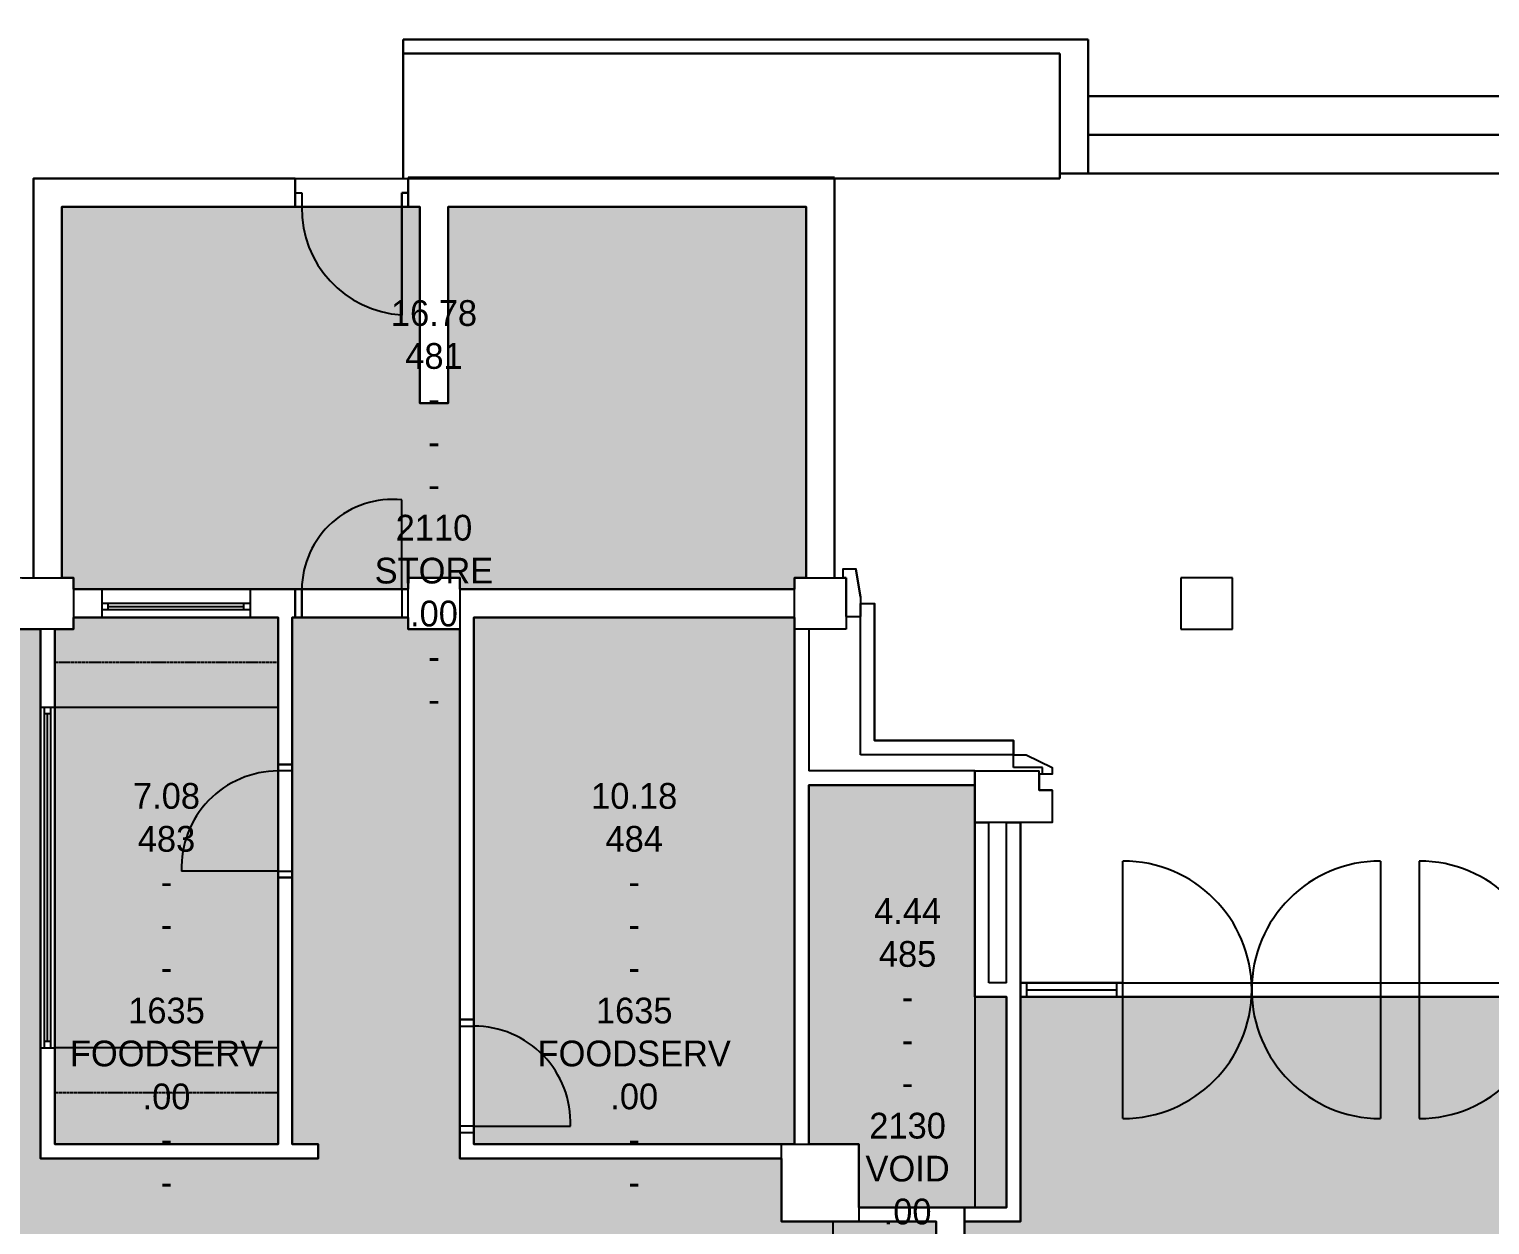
# Model space of a CAD drawing. Header units: millimetres. Extents: x -48619 to 110430, y -11025 to 74938.
# Drawn here: x -11676 to -334, y 52951 to 62236 of the extents above; entities that cross this region are included whole.
import ezdxf

# ---------------------------------------------------------------- set-up
doc = ezdxf.new("R2010")
doc.units = ezdxf.units.MM
doc.linetypes.add('HIDDEN', pattern=[9.525, 6.35, -3.175])
for name, color, linetype in [('BL', 8, 'Continuous'), ('DR', 8, 'Continuous'), ('GROS$', 1, 'Continuous'), ('HL-TMP', 7, 'Continuous'), ('RM$', 5, 'Continuous'), ('RM$TXT', 5, 'Continuous'), ('SHOPFITTING', 4, 'Continuous'), ('WA_EXT', 7, 'Continuous'), ('WN', 4, 'Continuous')]:
    doc.layers.add(name, color=color, linetype=linetype)

msp = doc.modelspace()

# ---------------------------------------------------------------- hatches: boundary and pattern name
at = {"layer": 'HL-TMP', "true_color": 0x66cfcf}
h = msp.add_hatch(color=133, dxfattribs=at)
h.paths.add_polyline_path([(-4333, 56366), (-5623, 56366), (-5623, 53576), (-5233, 53576), (-5233, 53086), (-4088, 53086), (-4088, 54721), (-4333, 54721)], flags=0)
h.paths.add_polyline_path([(3417, 33906), (667, 34374), (667, 33676), (667, 32977), (3417, 33446)], flags=0)
h.paths.add_polyline_path([(6267, 36876), (6117, 36876), (5967, 36641), (3969, 36641), (3819, 36876), (3667, 36876), (3667, 36576), (3267, 36576), (3267, 36876), (3117, 36876), (2967, 36641), (969, 36641), (819, 36876), (667, 36876), (667, 36576), (667, 35976), (5067, 35226), (5067, 32126), (667, 31376), (667, 30826), (6267, 30826)], flags=0)
h.paths.add_polyline_path([(-2733, 36576), (-2733, 36876), (-2885, 36876), (-3035, 36641), (-5033, 36641), (-5183, 36876), (-5333, 36876), (-5333, 36576), (-5733, 36576), (-5733, 36876), (-5885, 36876), (-6035, 36641), (-8033, 36641), (-8183, 36876), (-8333, 36876), (-8333, 36576), (-8333, 30826), (-2733, 30826), (-2733, 31376), (-7133, 32126), (-7133, 35226), (-2733, 35976)], flags=0)
h.paths.add_polyline_path([(-2733, 34374), (-5483, 33906), (-5483, 33446), (-2733, 32977)], flags=0)
h.paths.add_polyline_path([(-14643, 2971), (-17333, 2971), (-17333, -584), (-16073, -584), (-14643, -584)], flags=0)
h.paths.add_polyline_path([(15267, 1681), (12577, 1681), (12577, -844), (15267, -844)], flags=0)
h.paths.add_polyline_path([(-11643, 2761), (-11643, 3081), (-13395, 3081), (-14423, 3081), (-14423, 2421), (-11643, 2421)], flags=0)
h.paths.add_polyline_path([(-8643, 3081), (-11423, 3081), (-11423, 2761), (-11423, 2421), (-8643, 2421)], flags=0)
h.paths.add_polyline_path([(40758, 70469), (39846, 70469), (39846, 67301), (40758, 67301)], flags=0)
at = {"layer": 'HL-TMP', "true_color": 0x99cea6}
h = msp.add_hatch(color=253, dxfattribs=at)
h.paths.add_polyline_path([(-14643, -804), (-15963, -804), (-15963, -1934), (-15103, -1934), (-14643, -1934)], flags=0)
h.paths.add_polyline_path([(-11648, -39), (-12533, -39), (-12533, 46), (-13033, 46), (-13033, -1634), (-11648, -1634)], flags=0)
h.paths.add_polyline_path([(-11648, -1854), (-12923, -1854), (-12923, -2879), (-11648, -2879)], flags=0)
h.paths.add_polyline_path([(-30338, 16081), (-31943, 16081), (-31943, 15391), (-30338, 15391)], flags=0)
h.paths.add_polyline_path([(-38833, 41916), (-40173, 41916), (-40173, 41156), (-38833, 41156)], flags=0)
h.paths.add_polyline_path([(-38833, 45721), (-40173, 45721), (-40173, 44399), (-40173, 44331), (-38833, 44331)], flags=0)
h.paths.add_polyline_path([(-38833, 44221), (-40173, 44221), (-40173, 43128), (-40173, 42886), (-38833, 42886)], flags=0)
h.paths.add_polyline_path([(-8643, 60856), (-11423, 60856), (-11423, 57976), (-11333, 57976), (-11333, 57886), (-8733, 57886), (-8733, 57976), (-8333, 57976), (-8333, 57886), (-5733, 57886), (-5733, 57976), (-5643, 57976), (-5643, 60856), (-8423, 60856), (-8423, 59331), (-8643, 59331)], flags=0)
h.paths.add_polyline_path([(9322, -2444), (6577, -2444), (6577, -2999), (9322, -2999)], flags=0)
h.paths.add_polyline_path([(12357, -2444), (9582, -2444), (9582, -2999), (12357, -2999)], flags=0)
h.paths.add_polyline_path([(38057, 43978), (38057, 44221), (36667, 44221), (36667, 42886), (38057, 42886)], flags=0)
h.paths.add_polyline_path([(38057, 42476), (38057, 42666), (36667, 42666), (36667, 42026), (38057, 42026)], flags=0)
h.paths.add_polyline_path([(38057, 41916), (36667, 41916), (36667, 41186), (38057, 41186)], flags=0)
at = {"layer": 'HL-TMP', "true_color": 0xcccc20}
msp.add_hatch(color=52, dxfattribs=at).paths.add_polyline_path([(-4633, 52976), (-5833, 52976), (-5833, 53466), (-8333, 53466), (-8333, 54831), (-8333, 57576), (-8733, 57576), (-8733, 57666), (-9633, 57666), (-9633, 56525), (-9633, 53576), (-9433, 53576), (-9433, 53466), (-11588, 53466), (-11588, 57576), (-14633, 57576), (-14633, 53576), (-14233, 53576), (-14233, 52976), (-14633, 52976), (-14633, 47576), (-14233, 47576), (-14233, 46976), (-14683, 46976), (-14683, 41676), (-14333, 41676), (-14333, 41126), (-11588, 41126), (-11588, 44386), (-10768, 44386), (-4633, 44386), (-4633, 47576), (-5233, 47576), (-5233, 46976), (-5833, 46976), (-5833, 47576), (-4633, 47576)], flags=16)
at = {"layer": 'HL-TMP', "true_color": 0xcc33b9}
h = msp.add_hatch(color=223, dxfattribs=at)
h.paths.add_polyline_path([(-9743, 56525), (-9743, 57666), (-11333, 57666), (-11333, 57576), (-11478, 57576), (-11478, 53576), (-9743, 53576)], flags=0)
h.paths.add_polyline_path([(-5733, 57666), (-8223, 57666), (-8223, 54831), (-8223, 53576), (-5733, 53576)], flags=0)
h.paths.add_polyline_path([(-11368, 44166), (-7178, 44166), (-7178, 41186), (-11368, 41186)], flags=0)
at = {"layer": 'HL-TMP', "true_color": 0x333333}
h = msp.add_hatch(color=250, dxfattribs=at)
h.paths.add_polyline_path([(-25133, 27576), (-25233, 27576), (-25233, 27976), (-25133, 27976), (-25133, 30576), (-25233, 30576), (-25233, 30976), (-24958, 30976), (-24958, 33576), (-25233, 33576), (-25233, 33976), (-25133, 33976), (-25133, 36576), (-26433, 36576), (-26433, 34593), (-26333, 34593), (-26333, 34193), (-26616, 33910), (-26686, 33981), (-27488, 33179), (-27417, 33109), (-27700, 32826), (-28100, 32826), (-28100, 32926), (-29266, 32926), (-29266, 32769), (-29319, 31768), (-29325, 31711), (-29483, 30719), (-29529, 30551), (-29565, 30561), (-29623, 30576), (-30015, 29257), (-30100, 29039), (-30770, 27666), (-31583, 27666), (-35233, 27666), (-35233, 27576), (-35308, 27576), (-35308, 24976), (-35233, 24976), (-35233, 24576), (-35408, 24576), (-35408, 21976), (-35233, 21976), (-35233, 21576), (-35308, 21576), (-35308, 18976), (-35233, 18976), (-35233, 18858), (-32868, 18858), (-32796, 18931), (-32444, 18931), (-32444, 18886), (-31998, 18886), (-31998, 18911), (-28568, 18911), (-28568, 18886), (-28122, 18886), (-28122, 18931), (-27770, 18931), (-27697, 18858), (-25233, 18858), (-25233, 18976), (-25133, 18976), (-25133, 21576), (-25233, 21576), (-25233, 21976), (-25133, 21976), (-25133, 24576), (-25233, 24576), (-25233, 24976), (-25133, 24976)], flags=0)
h.paths.add_polyline_path([(18267, -5498), (18267, -4708), (19317, -4708), (22867, -4708), (22867, -2424), (22767, -2424), (22767, -1981), (22767, -1891), (22767, -524), (22767, 576), (22767, 942), (22759, 4449), (22757, 5076), (22757, 5454), (22757, 8076), (22767, 8076), (22767, 8506), (21487, 8506), (21487, 8376), (21267, 8376), (21267, 9751), (17907, 9751), (17907, 5221), (17207, 5221), (17207, 5076), (17207, 3081), (15717, 3081), (15717, -3099), (15267, -3099), (12357, -3099), (9322, -3099), (3577, -3099), (3577, -3987), (4778, -3987), (4778, -5179), (5502, -5179), (6512, -5179), (6512, -9514), (18267, -9514)], flags=0)
h.paths.add_polyline_path([(1912, 52866), (1912, 52976), (1912, 54721), (-3978, 54721), (-3978, 52976), (-4413, 52976), (-4413, 44276), (-3978, 44276), (-3978, 41076), (1912, 41076)], flags=0)
h.paths.add_polyline_path([(12167, 53576), (12557, 53576), (12557, 54776), (11017, 54776), (7927, 54776), (5167, 54776), (5167, 54996), (5167, 57576), (5022, 57576), (5022, 56971), (5022, 56366), (3645, 56366), (2267, 56366), (2267, 54721), (2022, 54721), (2022, 52976), (3167, 52976), (3167, 53576), (3767, 53576), (3767, 52976), (4577, 52976), (4577, 52636), (4577, 44606), (7007, 44606), (7007, 42146), (7007, 41186), (8532, 41186), (8532, 49346), (7557, 49346), (7557, 52976), (12167, 52976)], flags=0)
h.paths.add_polyline_path([(-42893, 6711), (-47233, 6711), (-47233, 6576), (-47433, 6576), (-47433, 5276), (-44133, 5276), (-44133, 5391), (-44023, 5391), (-44023, 3326), (-44023, 626), (-44023, -669), (-41953, -669), (-40283, -669), (-40283, -574), (-40283, 2426), (-40283, 5376), (-42585, 5376), (-42893, 5376)], flags=0)
h.paths.add_polyline_path([(45412, 39576), (45167, 39576), (45167, 39721), (40667, 39721), (40667, 41076), (38167, 41076), (38057, 41076), (33767, 41076), (33167, 41076), (31767, 41076), (30167, 41076), (26267, 41076), (24492, 41076), (24492, 36976), (24667, 36976), (24667, 36686), (27917, 36686), (27917, 36976), (28517, 36976), (28517, 36686), (30729, 36686), (31767, 36686), (31767, 36976), (32167, 36976), (32167, 36831), (33167, 36831), (33167, 36976), (38167, 36976), (43467, 36976), (45167, 36976), (45167, 37426), (45412, 37426)], flags=0)
h.paths.add_polyline_path([(54467, 39946), (55610, 40612), (55610, 42322), (55610, 42592), (56373, 43037), (54352, 46506), (51582, 46506), (47545, 39576), (45522, 39576), (45522, 37426), (45767, 37426), (45767, 36976), (47545, 36976), (51582, 30046), (54352, 30046), (56373, 33515), (55610, 33960), (55610, 35630), (55610, 35940), (54467, 36605)], flags=0)
h.paths.add_polyline_path([(12267, 33576), (12267, 33976), (12867, 33976), (12867, 36576), (12267, 36576), (12267, 37176), (9667, 37176), (9667, 36576), (9267, 36576), (9267, 37176), (6667, 37176), (6667, 36576), (6367, 36576), (6367, 30726), (567, 30726), (567, 31460), (957, 31527), (725, 32886), (567, 32859), (567, 33676), (567, 34493), (567, 35891), (567, 36576), (267, 36576), (267, 37176), (-2333, 37176), (-2333, 36576), (-2633, 36576), (-2633, 35891), (-3022, 35825), (-2791, 34466), (-2791, 34466), (-2633, 34493), (-2633, 32859), (-2633, 31460), (-2633, 30726), (-8433, 30726), (-8433, 36576), (-14333, 36576), (-14333, 33976), (-14333, 27576), (-14588, 27576), (-14588, 24976), (-14333, 24976), (-14333, 24576), (-14588, 24576), (-14588, 21976), (-14333, 21976), (-14333, 21576), (-14588, 21576), (-14588, 18976), (-14333, 18976), (-14333, 18576), (-14588, 18576), (-14588, 15976), (-14333, 15976), (-14333, 15576), (-14588, 15576), (-14588, 12976), (-14333, 12976), (-14333, 12576), (-14933, 12576), (-14933, 12721), (-24633, 12721), (-24633, 12576), (-25233, 12576), (-25233, 12576), (-26508, 12576), (-26508, 9976), (-26333, 9976), (-21433, 9976), (-21433, 9866), (-21483, 9866), (-21483, 6821), (-21433, 6821), (-21433, 6731), (-21483, 6731), (-21483, 3831), (-20488, 3831), (-20488, 3111), (-17733, 3111), (-17733, 3191), (-17733, 10031), (-14333, 10031), (-14333, 8596), (-13283, 8596), (-13283, 8741), (-12003, 8741), (-12003, 8596), (-11063, 8596), (-11063, 8741), (-9583, 8741), (-9583, 8531), (-8533, 8531), (-8533, 7443), (-8483, 7443), (-8483, 5911), (-8533, 5911), (-8533, 5573), (-8483, 5573), (-8483, 4673), (-8533, 4673), (-8533, 4473), (-8483, 4473), (-8483, 3573), (-8533, 3573), (-8533, 3191), (-8423, 3191), (-5263, 3191), (-2383, 3191), (-2383, 3111), (317, 3111), (317, 3191), (3197, 3191), (3197, 3111), (6357, 3111), (6357, 7147), (17857, 7147), (17857, 9776), (15687, 9776), (15687, 9376), (15267, 9376), (15267, 9976), (12867, 9976), (12867, 9576), (12667, 9576), (12667, 9376), (12267, 9376), (12267, 9976), (9667, 9976), (9667, 9376), (9267, 9376), (9267, 9976), (6667, 9976), (6667, 9376), (6267, 9376), (6267, 9976), (3667, 9976), (3667, 9376), (3267, 9376), (3267, 9976), (667, 9976), (667, 9376), (267, 9376), (267, 9976), (-2333, 9976), (-2333, 9376), (-2733, 9376), (-2733, 9976), (-5333, 9976), (-5333, 9376), (-5733, 9376), (-5733, 9976), (-8333, 9976), (-8333, 9376), (-8733, 9376), (-8733, 9976), (-11333, 9976), (-11333, 9376), (-11733, 9376), (-11733, 9976), (15687, 9976), (15687, 9776), (17857, 9776), (21267, 9776), (21267, 9976), (21847, 9976), (23317, 9976), (24342, 9976), (24342, 12576), (24267, 12576), (24267, 12751), (23167, 12751), (23167, 12576), (22567, 12576), (22567, 12976), (23167, 12976), (23167, 12801), (24267, 12801), (24267, 12976), (24692, 12976), (24692, 12801), (26322, 12801), (26322, 13061), (26408, 13152), (26739, 13049), (26748, 13041), (27061, 13372), (26963, 13738), (27051, 13832), (27171, 13832), (27327, 13486), (27987, 13486), (28143, 13832), (28291, 13832), (28447, 13486), (29107, 13486), (29263, 13832), (29384, 13832), (29472, 13738), (29374, 13372), (29682, 13045), (29686, 13041), (29695, 13049), (30026, 13152), (30112, 13061), (30112, 12801), (31742, 12801), (31742, 12976), (32167, 12976), (32167, 12761), (33167, 12761), (33167, 15576), (22567, 15576), (22567, 15976), (22867, 15976), (22867, 18576), (22567, 18576), (22567, 18976), (22867, 18976), (22867, 21576), (22567, 21576), (22567, 21976), (22842, 21976), (22842, 24576), (15527, 24576), (15527, 33831), (12867, 33831), (12867, 33576), (12267, 33576), (12267, 30976), (12867, 30976), (12867, 30576), (12267, 30576), (12267, 27976), (12867, 27976), (12867, 27576), (12267, 27576), (12267, 24976), (12867, 24976), (12867, 24576), (12267, 24576), (12267, 21976), (12867, 21976), (12867, 21576), (12267, 21576), (12267, 18976), (12867, 18976), (12867, 18576), (12267, 18576), (12267, 15976), (12867, 15976), (12867, 15576), (12267, 15576), (12267, 12976), (12867, 12976), (12867, 12576), (12267, 12576)], flags=0)
h.paths.add_polyline_path([(317, 3066), (-2383, 3066), (-2383, 836), (-2383, -1764), (-2383, -3059), (317, -3059), (317, -364)], flags=0)
h.paths.add_polyline_path([(12267, 33576), (12267, 33976), (12867, 33976), (12867, 36576), (12267, 36576), (12267, 37176), (9667, 37176), (9667, 36576), (9267, 36576), (9267, 37176), (6667, 37176), (6667, 36576), (6367, 36576), (6367, 30726), (567, 30726), (567, 31460), (957, 31527), (725, 32886), (567, 32859), (567, 33676), (567, 34493), (567, 35891), (567, 36576), (267, 36576), (267, 37176), (-2333, 37176), (-2333, 36576), (-2633, 36576), (-2633, 35891), (-3022, 35825), (-2791, 34466), (-2791, 34466), (-2633, 34493), (-2633, 32859), (-2633, 31460), (-2633, 30726), (-8433, 30726), (-8433, 36576), (-14333, 36576), (-14333, 33976), (-14333, 27576), (-14588, 27576), (-14588, 24976), (-14333, 24976), (-14333, 24576), (-14588, 24576), (-14588, 21976), (-14333, 21976), (-14333, 21576), (-14588, 21576), (-14588, 18976), (-14333, 18976), (-14333, 18576), (-14588, 18576), (-14588, 15976), (-14333, 15976), (-14333, 15576), (-14588, 15576), (-14588, 12976), (-14333, 12976), (-14333, 12576), (-14933, 12576), (-14933, 12721), (-24633, 12721), (-24633, 12576), (-25233, 12576), (-25233, 12576), (-26508, 12576), (-26508, 9976), (-26333, 9976), (-21433, 9976), (-21433, 9866), (-21483, 9866), (-21483, 6821), (-21433, 6821), (-21433, 6731), (-21483, 6731), (-21483, 3831), (-20488, 3831), (-20488, 3111), (-17733, 3111), (-17733, 3191), (-17733, 10031), (-14333, 10031), (-14333, 8596), (-13283, 8596), (-13283, 8741), (-12003, 8741), (-12003, 8596), (-11063, 8596), (-11063, 8741), (-9583, 8741), (-9583, 8531), (-8533, 8531), (-8533, 7443), (-8483, 7443), (-8483, 5911), (-8533, 5911), (-8533, 5573), (-8483, 5573), (-8483, 4673), (-8533, 4673), (-8533, 4473), (-8483, 4473), (-8483, 3573), (-8533, 3573), (-8533, 3191), (-8423, 3191), (-5263, 3191), (-2383, 3191), (-2383, 3111), (317, 3111), (317, 3191), (3197, 3191), (3197, 3111), (6357, 3111), (6357, 7147), (17857, 7147), (17857, 9776), (15687, 9776), (15687, 9376), (15267, 9376), (15267, 9976), (12867, 9976), (12867, 9576), (12667, 9576), (12667, 9376), (12267, 9376), (12267, 9976), (9667, 9976), (9667, 9376), (9267, 9376), (9267, 9976), (6667, 9976), (6667, 9376), (6267, 9376), (6267, 9976), (3667, 9976), (3667, 9376), (3267, 9376), (3267, 9976), (667, 9976), (667, 9376), (267, 9376), (267, 9976), (-2333, 9976), (-2333, 9376), (-2733, 9376), (-2733, 9976), (-5333, 9976), (-5333, 9376), (-5733, 9376), (-5733, 9976), (-8333, 9976), (-8333, 9376), (-8733, 9376), (-8733, 9976), (-11333, 9976), (-11333, 9376), (-11733, 9376), (-11733, 9976), (15687, 9976), (15687, 9776), (17857, 9776), (21267, 9776), (21267, 9976), (21847, 9976), (23317, 9976), (24342, 9976), (24342, 12576), (24267, 12576), (24267, 12751), (23167, 12751), (23167, 12576), (22567, 12576), (22567, 12976), (23167, 12976), (23167, 12801), (24267, 12801), (24267, 12976), (24692, 12976), (24692, 12801), (26322, 12801), (26322, 13061), (26408, 13152), (26739, 13049), (26748, 13041), (27061, 13372), (26963, 13738), (27051, 13832), (27171, 13832), (27327, 13486), (27987, 13486), (28143, 13832), (28291, 13832), (28447, 13486), (29107, 13486), (29263, 13832), (29384, 13832), (29472, 13738), (29374, 13372), (29682, 13045), (29686, 13041), (29695, 13049), (30026, 13152), (30112, 13061), (30112, 12801), (31742, 12801), (31742, 12976), (32167, 12976), (32167, 12761), (33167, 12761), (33167, 15576), (22567, 15576), (22567, 15976), (22867, 15976), (22867, 18576), (22567, 18576), (22567, 18976), (22867, 18976), (22867, 21576), (22567, 21576), (22567, 21976), (22842, 21976), (22842, 24576), (15527, 24576), (15527, 33831), (12867, 33831), (12867, 33576), (12267, 33576), (12267, 30976), (12867, 30976), (12867, 30576), (12267, 30576), (12267, 27976), (12867, 27976), (12867, 27576), (12267, 27576), (12267, 24976), (12867, 24976), (12867, 24576), (12267, 24576), (12267, 21976), (12867, 21976), (12867, 21576), (12267, 21576), (12267, 18976), (12867, 18976), (12867, 18576), (12267, 18576), (12267, 15976), (12867, 15976), (12867, 15576), (12267, 15576), (12267, 12976), (12867, 12976), (12867, 12576), (12267, 12576)], flags=0)
h.paths.add_polyline_path([(54467, 39946), (55610, 40612), (55610, 42322), (55610, 42592), (56373, 43037), (54352, 46506), (51582, 46506), (47545, 39576), (45522, 39576), (45522, 37426), (45767, 37426), (45767, 36976), (47545, 36976), (51582, 30046), (54352, 30046), (56373, 33515), (55610, 33960), (55610, 35630), (55610, 35940), (54467, 36605)], flags=0)
h.paths.add_polyline_path([(-2588, -5294), (-4193, -5294), (-5153, -5294), (-5153, -3099), (-8643, -3099), (-8643, 2261), (-14423, 2261), (-14423, 201), (-13203, 201), (-13203, 411), (-11388, 411), (-11388, -3099), (-11648, -3099), (-13143, -3099), (-13143, -1634), (-13143, 46), (-14423, 46), (-14423, -3099), (-17733, -3099), (-17733, -1754), (-17733, 3066), (-20488, 3066), (-20488, 1563), (-20488, 686), (-20488, -2269), (-21433, -2269), (-24833, -2269), (-24833, -5179), (-21433, -5179), (-20488, -5179), (-20488, -9514), (-17733, -9514), (-17733, -9304), (-17333, -9304), (-17333, -9514), (-5578, -9514), (-5578, -6524), (-5478, -6524), (-2588, -6524)], flags=0)
h.paths.add_polyline_path([(-42893, 6711), (-47233, 6711), (-47233, 6576), (-47433, 6576), (-47433, 5276), (-44133, 5276), (-44133, 5391), (-44023, 5391), (-44023, 3326), (-44023, 626), (-44023, -669), (-41953, -669), (-40283, -669), (-40283, -574), (-40283, 2426), (-40283, 5376), (-42585, 5376), (-42893, 5376)], flags=0)

# ---------------------------------------------------------------- linework, layer by layer
at = {"layer": 'BL', "linetype": 'Continuous'}
for p, q in [((-8772, 61076), (-8772, 62156)), ((-8772, 62156), (-8772, 61076)), ((-8772, 62156), (-3453, 62156)), ((-3453, 62156), (-8772, 62156)), ((-8772, 61076), (-8772, 62156)), ((-8772, 62156), (-8772, 61076)), ((-3453, 62156), (-3453, 61116)), ((-3453, 61116), (-3453, 62156)), ((-3453, 61116), (-3453, 62156)), ((-3453, 62156), (-3453, 61116)), ((-8772, 62046), (-3672, 62046)), ((-3672, 62046), (-8772, 62046)), ((-3672, 62046), (-3672, 61076)), ((-3672, 61076), (-3672, 62046)), ((-3453, 61716), (3047, 61716)), ((3047, 61716), (-3453, 61716)), ((-3453, 61716), (3047, 61716)), ((3047, 61716), (-3453, 61716)), ((-3453, 61416), (2827, 61416)), ((2827, 61416), (-3453, 61416)), ((2827, 61416), (-3453, 61416)), ((-3453, 61416), (2827, 61416)), ((-5423, 61076), (-3672, 61076)), ((-3672, 61076), (-5423, 61076)), ((-3453, 61116), (-3672, 61116)), ((-3672, 61116), (-3453, 61116)), ((-3453, 61116), (-3672, 61116)), ((-3672, 61116), (-3453, 61116)), ((-3453, 61116), (-3672, 61116)), ((-3672, 61116), (-3453, 61116)), ((-3453, 61116), (-3672, 61116)), ((-3672, 61116), (-3453, 61116)), ((-3453, 61116), (-3672, 61116)), ((-3672, 61116), (-3453, 61116)), ((-3672, 61116), (-3453, 61116)), ((-3453, 61116), (-3672, 61116)), ((-3672, 61116), (-3453, 61116)), ((-3453, 61116), (-3672, 61116)), ((-3453, 61116), (-3672, 61116)), ((-3453, 61116), (-3672, 61116)), ((-3453, 61116), (-3672, 61116)), ((-3672, 61116), (-3453, 61116)), ((-3672, 61116), (-3453, 61116)), ((-3672, 61116), (-3453, 61116)), ((-3453, 61116), (2827, 61116)), ((2827, 61116), (-3453, 61116)), ((2827, 61116), (-3453, 61116)), ((-3453, 61116), (2827, 61116))]:
    msp.add_line(p, q, dxfattribs=at)
at = {"layer": 'DR', "linetype": 'Continuous'}
for p, q in [((-9610, 60966), (-9560, 60966)), ((-9610, 60856), (-9610, 60966)), ((-9610, 60856), (-9610, 60966)), ((-9610, 60966), (-9560, 60966)), ((-9560, 60966), (-9560, 60856)), ((-9560, 60966), (-9560, 60856)), ((-8733, 60966), (-8783, 60966)), ((-8733, 60966), (-8783, 60966)), ((-8783, 60966), (-8733, 60966)), ((-8783, 60966), (-8733, 60966)), ((-8783, 60966), (-8783, 60146)), ((-8783, 60146), (-8783, 60966)), ((-8783, 60856), (-8783, 60966)), ((-8783, 60856), (-8783, 60966)), ((-9560, 60856), (-9610, 60856)), ((-9560, 60856), (-9610, 60856)), ((-8783, 60863), (-8783, 60856)), ((-8783, 60016), (-8783, 60856)), ((-8733, 60856), (-8783, 60856)), ((-8783, 60856), (-8733, 60856)), ((-8733, 60856), (-8783, 60856)), ((-8783, 60856), (-8733, 60856)), ((-8783, 60856), (-8783, 60016)), ((-8783, 60856), (-8733, 60856)), ((-8733, 60856), (-8733, 60863)), ((-8783, 57886), (-8783, 58581)), ((-8783, 57886), (-8783, 58581)), ((-9610, 57886), (-9610, 57666)), ((-9560, 57886), (-9610, 57886)), ((-9560, 57666), (-9560, 57886)), ((-8733, 57886), (-8783, 57886)), ((-8733, 57886), (-8783, 57886)), ((-8783, 57886), (-8783, 57666)), ((-8783, 57886), (-8783, 57666)), ((-8733, 57666), (-8733, 57886)), ((-8733, 57666), (-8733, 57886)), ((-9610, 57666), (-9560, 57666)), ((-8733, 57666), (-8783, 57666)), ((-8733, 57666), (-8783, 57666)), ((-9743, 56475), (-9743, 56525)), ((-9743, 56525), (-9633, 56525)), ((-9633, 56525), (-9633, 56475)), ((-9633, 56475), (-9743, 56475)), ((-9743, 55698), (-10493, 55698)), ((-9743, 55648), (-9743, 55698)), ((-9743, 55698), (-9633, 55698)), ((-9633, 55698), (-9633, 55648)), ((-3183, 54831), (-3183, 55776)), ((-3183, 54831), (-3183, 55776)), ((-3183, 54831), (-3183, 55776)), ((-3183, 54831), (-3183, 55776)), ((-1183, 55776), (-1183, 53776)), ((-1183, 55776), (-1183, 53776)), ((-883, 55776), (-883, 53776)), ((-883, 55776), (-883, 53776)), ((-9633, 55648), (-9743, 55648)), ((-3978, 54831), (-3978, 54721)), ((-3928, 54831), (-3978, 54831)), ((-3978, 54831), (-3978, 54721)), ((-3928, 54831), (-3978, 54831)), ((-3928, 54721), (-3928, 54831)), ((-3928, 54721), (-3928, 54831)), ((-3233, 54831), (-3233, 54721)), ((-3183, 54831), (-3233, 54831)), ((-3183, 54831), (-3233, 54831)), ((-3233, 54831), (-3233, 54721)), ((-3183, 54831), (-3233, 54831)), ((-3183, 54831), (-3233, 54831)), ((-3233, 54831), (-3233, 54721)), ((-3233, 54831), (-3233, 54721)), ((-3183, 54721), (-3183, 54831)), ((-3183, 54721), (-3183, 54831)), ((-3183, 54721), (-3183, 54831)), ((-3183, 54721), (-3183, 54831)), ((-1183, 54831), (-883, 54831)), ((-1183, 54831), (-883, 54831)), ((-3978, 54721), (-3928, 54721)), ((-3978, 54721), (-3928, 54721)), ((-3233, 54721), (-3183, 54721)), ((-3233, 54721), (-3183, 54721)), ((-3233, 54721), (-3183, 54721)), ((-3233, 54721), (-3183, 54721)), ((-3183, 53776), (-3183, 54721)), ((-3183, 53776), (-3183, 54721)), ((-3183, 53776), (-3183, 54721)), ((-3183, 53776), (-3183, 54721)), ((-1183, 54721), (-883, 54721)), ((-1183, 54721), (-883, 54721)), ((-8223, 54544), (-8333, 54544)), ((-8333, 54544), (-8333, 54494)), ((-8333, 54494), (-8223, 54494)), ((-8223, 54494), (-8223, 54544)), ((-8223, 53717), (-8333, 53717)), ((-8333, 53717), (-8333, 53667)), ((-8333, 53667), (-8223, 53667)), ((-8223, 53717), (-7473, 53717)), ((-8223, 53667), (-8223, 53717))]:
    msp.add_line(p, q, dxfattribs=at)
for centre, radius, start, end in [((-8732, 60843), 828, 179.0927, 266.4783), ((-8732, 60843), 828, 179.0927, 266.4783), ((-8853, 57877), 707, 84.2871, 179.2957), ((-9743, 55725), 750, 90, 182.0629), ((-3183, 54776), 1000, 270, 90), ((-3183, 54776), 1000, 270, 90), ((-3183, 54776), 1000, 270, 90), ((-3183, 54776), 1000, 270, 90), ((-1183, 54776), 1000, 90, 270), ((-1183, 54776), 1000, 90, 270), ((-1183, 54776), 1000, 90, 270), ((-1183, 54776), 1000, 90, 270), ((-883, 54776), 1000, 270, 90), ((-8223, 53744), 750, 357.9366, 90)]:
    msp.add_arc(centre, radius, start, end, dxfattribs=at)
at = {"layer": 'GROS$', "linetype": 'Continuous', "flags": 128}
msp.add_lwpolyline([(-25303, 58046), (-11643, 57976), (-11643, 61076), (-5423, 61076), (-5423, 57976), (-5356, 57976), (-5356, 58046), (-5257, 58046), (-5222, 57826), (-5222, 57776), (-5112, 57776), (-5112, 56711), (-4033, 56711), (-4033, 56601), (-3933, 56601), (-3733, 56501), (-3733, 56451), (-3833, 56451), (-3833, 56326), (-3733, 56326), (-3733, 56076), (-3978, 56076), (-3978, 54831), (1912, 54831)], dxfattribs=at)
at = {"layer": 'GROS$'}
for points in [[(-14333, 57576), (-11588, 57576), (-11588, 53466), (-9433, 53466), (-9433, 53576), (-9633, 53576), (-9633, 55648), (-9743, 55648), (-9743, 53576), (-11478, 53576), (-11478, 57576), (-11333, 57576), (-11333, 57666), (-9743, 57666), (-9743, 55648), (-9633, 55648), (-9633, 57666), (-9560, 57666), (-9560, 57886), (-11333, 57886), (-11333, 57976), (-11423, 57976), (-11423, 60856), (-9610, 60856), (-8643, 60856), (-8643, 59331), (-8423, 59331), (-8423, 60856), (-5643, 60856), (-5643, 57976), (-5733, 57976), (-5733, 57976), (-5733, 57886), (-8333, 57886), (-8333, 57976), (-8733, 57976), (-8733, 57886), (-9560, 57886), (-9560, 57670), (-9560, 57670), (-9560, 57666), (-8733, 57666), (-8733, 57576), (-8333, 57576), (-8333, 54544), (-8223, 54544), (-8223, 57666), (-5733, 57666), (-5733, 53576), (-8223, 53576), (-8223, 54544), (-8333, 54544), (-8333, 53466), (-5833, 53466), (-5833, 52976), (-4633, 52976), (-4633, 47576)], [(-4413, 44276), (-4413, 52976), (-4413, 53086), (-5233, 53086), (-5233, 53576), (-5623, 53576), (-5623, 56366), (-4333, 56366), (-4333, 54721), (-4088, 54721), (-4088, 53086), (-4413, 53086), (-4413, 52976), (-3978, 52976), (-3978, 54721), (1912, 54721)]]:
    msp.add_lwpolyline(points, dxfattribs=at)
at = {"layer": 'RM$'}
for points in [[(-8643, 60856), (-11423, 60856), (-11423, 57976), (-11333, 57976), (-11333, 57886), (-8733, 57886), (-8733, 57976), (-8333, 57976), (-8333, 57886), (-5733, 57886), (-5733, 57976), (-5643, 57976), (-5643, 60856), (-8423, 60856), (-8423, 59331), (-8643, 59331)], [(-9743, 56525), (-9743, 57666), (-11333, 57666), (-11333, 57576), (-11478, 57576), (-11478, 53576), (-9743, 53576)], [(-5733, 57666), (-8223, 57666), (-8223, 54831), (-8223, 53576), (-5733, 53576)], [(-4333, 56366), (-5623, 56366), (-5623, 53576), (-5233, 53576), (-5233, 53086), (-4088, 53086), (-4088, 54721), (-4333, 54721)], [(1912, 52866), (1912, 52976), (1912, 54721), (-3978, 54721), (-3978, 52976), (-4413, 52976), (-4413, 44276), (-3978, 44276), (-3978, 41076), (1912, 41076)]]:
    msp.add_lwpolyline(points, close=True, dxfattribs=at)
msp.add_lwpolyline([(-4633, 47576), (-4633, 52976), (-5833, 52976), (-5833, 53466), (-8333, 53466), (-8333, 54831), (-8333, 57576), (-8733, 57576), (-8733, 57666), (-9633, 57666), (-9633, 56525), (-9633, 53576), (-9433, 53576), (-9433, 53466), (-11588, 53466), (-11588, 57576), (-14633, 57576), (-14633, 53576), (-14233, 53576), (-14233, 52976), (-14633, 52976), (-14633, 47576)], dxfattribs=at)
at = {"layer": 'SHOPFITTING', "linetype": 'HIDDEN'}
for p, q in [((-11478, 57321), (-9743, 57321)), ((-9743, 53976), (-11478, 53976))]:
    msp.add_line(p, q, dxfattribs=at)
at = {"layer": 'SHOPFITTING', "linetype": 'Continuous'}
for p, q in [((-11478, 56971), (-9743, 56971)), ((-4333, 54721), (-4333, 53086)), ((-9743, 54326), (-11478, 54326)), ((-5433, 49976), (-5433, 52976))]:
    msp.add_line(p, q, dxfattribs=at)
at = {"layer": 'WA_EXT', "linetype": 'Continuous'}
for p, q in [((-11643, 57976), (-11643, 61076)), ((-11643, 61076), (-11643, 57976)), ((-9610, 61076), (-11643, 61076)), ((-11643, 61076), (-9610, 61076)), ((-9610, 60856), (-9610, 61076)), ((-9610, 61076), (-9610, 60856)), ((-5423, 61083), (-8733, 61083)), ((-8733, 61083), (-8733, 61076)), ((-8733, 60856), (-8733, 61076)), ((-8733, 61076), (-8733, 60856)), ((-5423, 61076), (-5423, 61083)), ((-5423, 57976), (-5423, 61076)), ((-5423, 61076), (-5423, 57976)), ((-9610, 60856), (-9610, 60966)), ((-9610, 60966), (-9610, 60856)), ((-9610, 60856), (-9610, 60966)), ((-9610, 60966), (-9610, 60856)), ((-9610, 60856), (-9610, 60966)), ((-9610, 60966), (-9610, 60856)), ((-9610, 60856), (-9610, 60966)), ((-9610, 60966), (-9610, 60856)), ((-9610, 60856), (-11423, 60856)), ((-11423, 57976), (-11423, 60856)), ((-11423, 60856), (-11423, 57976)), ((-11423, 60856), (-9610, 60856)), ((-8733, 60856), (-8643, 60856)), ((-8643, 60856), (-8733, 60856)), ((-8643, 60856), (-8643, 59331)), ((-8643, 59331), (-8643, 60856)), ((-8423, 60856), (-5643, 60856)), ((-5643, 60856), (-8423, 60856)), ((-8423, 60856), (-8423, 59331)), ((-8423, 59331), (-8423, 60856)), ((-5643, 60856), (-5643, 57976)), ((-5643, 57976), (-5643, 60856)), ((-5643, 60766), (-5643, 57976)), ((-5643, 57976), (-5643, 60766)), ((-5423, 60766), (-5423, 57976)), ((-5423, 57976), (-5423, 60766)), ((-8643, 59331), (-8423, 59331)), ((-11733, 57976), (-11333, 57976)), ((-11333, 57976), (-11333, 57576)), ((-8733, 57576), (-8733, 57976)), ((-8733, 57976), (-8333, 57976)), ((-8333, 57976), (-8333, 57576)), ((-5733, 57976), (-5333, 57976)), ((-5733, 57576), (-5733, 57976)), ((-5733, 57976), (-5333, 57976)), ((-5733, 57576), (-5733, 57976)), ((-5643, 57976), (-5423, 57976)), ((-5643, 57976), (-5423, 57976)), ((-5356, 57976), (-5356, 58046)), ((-5356, 58046), (-5257, 58046)), ((-5356, 57976), (-5356, 58046)), ((-5356, 58046), (-5257, 58046)), ((-5333, 57976), (-5356, 57976)), ((-5333, 57976), (-5356, 57976)), ((-5333, 57976), (-5356, 57976)), ((-5333, 57676), (-5333, 57976)), ((-5333, 57676), (-5333, 57976)), ((-5333, 57676), (-5333, 57976)), ((-5333, 57976), (-5333, 57576)), ((-5333, 57976), (-5333, 57576)), ((-5222, 57826), (-5257, 58046)), ((-5222, 57826), (-5257, 58046)), ((-2733, 57976), (-2733, 57576)), ((-2333, 57976), (-2733, 57976)), ((-2733, 57976), (-2733, 57576)), ((-2333, 57976), (-2733, 57976)), ((-2333, 57576), (-2333, 57976)), ((-2333, 57576), (-2333, 57976)), ((-11113, 57886), (-11333, 57886)), ((-11113, 57886), (-11113, 57666)), ((-9960, 57886), (-9960, 57666)), ((-9960, 57886), (-9610, 57886)), ((-9610, 57886), (-9610, 57666)), ((-9610, 57666), (-9610, 57886)), ((-8733, 57666), (-8733, 57886)), ((-8733, 57666), (-8733, 57886)), ((-8333, 57886), (-5733, 57886)), ((-8333, 57886), (-8333, 54544)), ((-5222, 57826), (-5222, 57676)), ((-5222, 57826), (-5222, 57676)), ((-5222, 57776), (-5112, 57776)), ((-5222, 57776), (-5112, 57776)), ((-5222, 57776), (-5112, 57776)), ((-5222, 56601), (-5222, 57776)), ((-5222, 56601), (-5222, 57776)), ((-5112, 56711), (-5112, 57776)), ((-5112, 56711), (-5112, 57776)), ((-11113, 57666), (-11333, 57666)), ((-9960, 57666), (-9743, 57666)), ((-9743, 57666), (-9743, 56525)), ((-9633, 57666), (-9633, 56525)), ((-9633, 57666), (-9610, 57666)), ((-8223, 57666), (-5733, 57666)), ((-8223, 57666), (-8223, 54544)), ((-5333, 57676), (-5222, 57676)), ((-5333, 57676), (-5222, 57676)), ((-11333, 57576), (-11733, 57576)), ((-11588, 57576), (-11588, 56971)), ((-11478, 57576), (-11478, 56971)), ((-8333, 57576), (-8733, 57576)), ((-5623, 57576), (-5733, 57576)), ((-5733, 53576), (-5733, 57576)), ((-5623, 57576), (-5733, 57576)), ((-5333, 57576), (-5733, 57576)), ((-5333, 57576), (-5733, 57576)), ((-5623, 57576), (-5623, 56476)), ((-2733, 57576), (-2333, 57576)), ((-2733, 57576), (-2333, 57576)), ((-11588, 56971), (-11478, 56971)), ((-4033, 56601), (-5222, 56601)), ((-4033, 56601), (-5222, 56601)), ((-4033, 56711), (-5112, 56711)), ((-4033, 56711), (-5112, 56711)), ((-4033, 56601), (-4033, 56711)), ((-4033, 56601), (-4033, 56711)), ((-4033, 56601), (-3933, 56601)), ((-4033, 56501), (-4033, 56601)), ((-4033, 56601), (-3933, 56601)), ((-4033, 56501), (-4033, 56601)), ((-3933, 56601), (-3733, 56501)), ((-3933, 56601), (-3733, 56501)), ((-9743, 56525), (-9633, 56525)), ((-9633, 56525), (-9743, 56525)), ((-3808, 56501), (-4033, 56501)), ((-3808, 56501), (-4033, 56501)), ((-3808, 56451), (-3808, 56501)), ((-3808, 56451), (-3808, 56501)), ((-3733, 56501), (-3733, 56451)), ((-3733, 56501), (-3733, 56451)), ((-4333, 56476), (-5623, 56476)), ((-4333, 56476), (-4333, 56366)), ((-4333, 56476), (-4333, 56366)), ((-4333, 56476), (-4333, 56366)), ((-4333, 56476), (-3833, 56476)), ((-4333, 56476), (-3833, 56476)), ((-4333, 56076), (-4333, 56476)), ((-3833, 56326), (-3833, 56476)), ((-3833, 56326), (-3833, 56476)), ((-3833, 56326), (-3833, 56476)), ((-3833, 56326), (-3833, 56476)), ((-3733, 56451), (-3808, 56451)), ((-3733, 56451), (-3808, 56451)), ((-4333, 56366), (-5623, 56366)), ((-5623, 56366), (-5623, 53576)), ((-3733, 56326), (-3833, 56326)), ((-3733, 56326), (-3833, 56326)), ((-3733, 56326), (-3833, 56326)), ((-3733, 56326), (-3833, 56326)), ((-3733, 56326), (-3733, 56076)), ((-3733, 56326), (-3733, 56076)), ((-3733, 56326), (-3733, 56076)), ((-3733, 56326), (-3733, 56076)), ((-4333, 56076), (-4223, 56076)), ((-4333, 54721), (-4333, 56076)), ((-4333, 54831), (-4333, 56076)), ((-4333, 56076), (-4223, 56076)), ((-4333, 56076), (-4223, 56076)), ((-3733, 56076), (-4333, 56076)), ((-3733, 56076), (-4333, 56076)), ((-4223, 54831), (-4223, 56076)), ((-4223, 54831), (-4223, 56076)), ((-4088, 56076), (-3978, 56076)), ((-4088, 54831), (-4088, 56076)), ((-4088, 54831), (-4088, 56076)), ((-4088, 56076), (-3978, 56076)), ((-4088, 56076), (-3978, 56076)), ((-3978, 52976), (-3978, 56076)), ((-9633, 55648), (-9743, 55648)), ((-9743, 55648), (-9743, 53576)), ((-9743, 55648), (-9633, 55648)), ((-9633, 55648), (-9633, 53576)), ((-8333, 54831), (-8333, 54494)), ((-8223, 54831), (-8223, 54494)), ((-4088, 54831), (-4223, 54831)), ((-4088, 54831), (-4223, 54831)), ((-4088, 54721), (-4333, 54721)), ((-4088, 54721), (-4333, 54721)), ((-4088, 53086), (-4088, 54721)), ((-8333, 54544), (-8223, 54544)), ((-8223, 54544), (-8333, 54544)), ((-11588, 54326), (-11478, 54326)), ((-11588, 54326), (-11588, 53466)), ((-11478, 54326), (-11478, 53576)), ((-8333, 53717), (-8333, 53466)), ((-8333, 53667), (-8223, 53667)), ((-8223, 53717), (-8223, 53576)), ((-5733, 53686), (-5733, 53576)), ((-5623, 53686), (-5623, 53576)), ((-9743, 53576), (-11478, 53576)), ((-9433, 53576), (-9633, 53576)), ((-9433, 53576), (-9433, 53466)), ((-5833, 53576), (-8223, 53576)), ((-5833, 53576), (-5233, 53576)), ((-5833, 52976), (-5833, 53576)), ((-5233, 53576), (-5233, 52976)), ((-9433, 53466), (-11588, 53466)), ((-5833, 53466), (-8333, 53466)), ((-5833, 53466), (-7123, 53466)), ((-4088, 53086), (-5233, 53086)), ((-5233, 52976), (-5833, 52976)), ((-4633, 52976), (-5233, 52976)), ((-4633, 44386), (-4633, 52976)), ((-4413, 44276), (-4413, 52976)), ((-3978, 52976), (-4413, 52976))]:
    msp.add_line(p, q, dxfattribs=at)
at = {"layer": 'WN', "linetype": 'Continuous'}
for p, q in [((-9960, 57886), (-11113, 57886)), ((-9960, 57776), (-11113, 57776)), ((-11063, 57726), (-11063, 57776)), ((-10010, 57751), (-11063, 57751)), ((-10010, 57726), (-10010, 57776)), ((-9960, 57726), (-11113, 57726)), ((-11113, 57666), (-9960, 57666)), ((-11588, 54326), (-11588, 56971)), ((-11558, 54326), (-11558, 56971)), ((-11508, 54326), (-11508, 56971)), ((-11478, 54326), (-11478, 56971)), ((-11558, 56921), (-11508, 56921)), ((-11533, 54376), (-11533, 56921)), ((-3233, 54831), (-3928, 54831)), ((-3233, 54831), (-3928, 54831)), ((-3233, 54831), (-3928, 54831)), ((-3233, 54831), (-3928, 54831)), ((-3928, 54776), (-3233, 54776)), ((-3928, 54776), (-3233, 54776)), ((-3928, 54776), (-3233, 54776)), ((-3928, 54776), (-3233, 54776)), ((-3233, 54721), (-3928, 54721)), ((-3233, 54721), (-3928, 54721)), ((-3233, 54721), (-3928, 54721)), ((-3233, 54721), (-3928, 54721)), ((-11558, 54376), (-11508, 54376))]:
    msp.add_line(p, q, dxfattribs=at)

# ---------------------------------------------------------------- texts
at = {"layer": 'RM$TXT', "char_height": 200, "attachment_point": 8}
for s, insert in [('16.78^M^J481^M^J-^M^J-^M^J-^M^J2110^M^JSTORE^M^J.00^M^J-^M^J-^M^J', (-8533, 56931)), ('7.08^M^J483^M^J-^M^J-^M^J-^M^J1635^M^JFOODSERV^M^J.00^M^J-^M^J-^M^J', (-10610, 53181)), ('10.18^M^J484^M^J-^M^J-^M^J-^M^J1635^M^JFOODSERV^M^J.00^M^J-^M^J-^M^J', (-6978, 53181)), ('4.44^M^J485^M^J-^M^J-^M^J-^M^J2130^M^JVOID^M^J.00^M^J-^M^J-^M^J', (-4855, 52287))]:
    msp.add_mtext(s, dxfattribs=dict(at, insert=insert))

doc.saveas('drawing.dxf')
